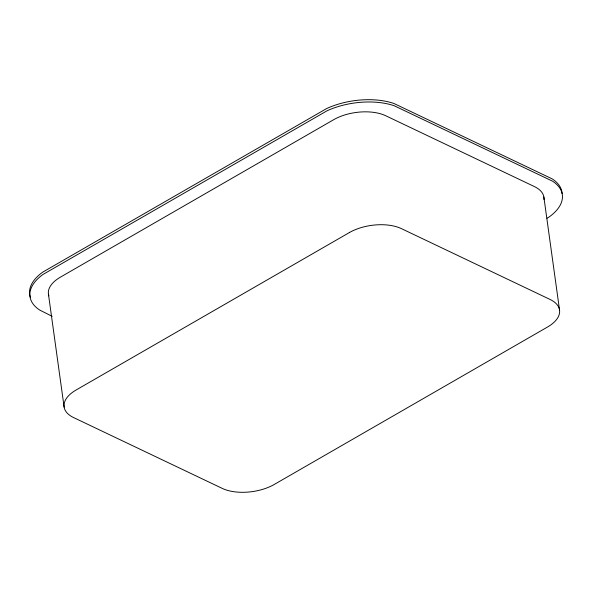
<?xml version="1.0" encoding="UTF-8"?>
<svg xmlns="http://www.w3.org/2000/svg" width="592" height="592" viewBox="0 0 592 592"><rect width="100%" height="100%" fill="white"/><g stroke="black" fill="none" stroke-linecap="round" stroke-linejoin="round"><path stroke-width="0.89" d="M547.015 218.3L549.324 216.82A55.752 28.801 -7.9 0 0 552.617 181.219L394.257 105.768A55.752 28.801 -7.9 0 0 326.932 110.859L42.994 274.451A55.752 28.801 -7.9 0 0 39.701 310.053L52.177 316.335M543.863 197.032L559.521 309.905M48.455 294.239L64.121 407.111M30.495 297.547A55.752 28.801 -7.9 0 1 42.676 272.172L326.614 108.573A55.752 28.801 -7.9 0 1 393.946 103.482L552.299 178.932A55.752 28.801 -7.9 0 1 562.126 193.591M543.944 199.548A37.141 19.188 -7.9 0 0 534.428 186.591L385.777 115.766A37.141 19.188 -7.9 0 0 333.673 119.702L60.443 277.13A37.141 19.188 -7.9 0 0 48.862 295.874M349.339 232.582L76.102 390.002A37.141 19.188 -7.9 0 0 73.556 417.552L222.207 488.378A37.141 19.188 -7.9 0 0 274.303 484.434L547.541 327.013A37.141 19.188 -7.9 0 0 550.086 299.463L401.435 228.638A37.141 19.188 -7.9 0 0 349.339 232.582"/></g></svg>
